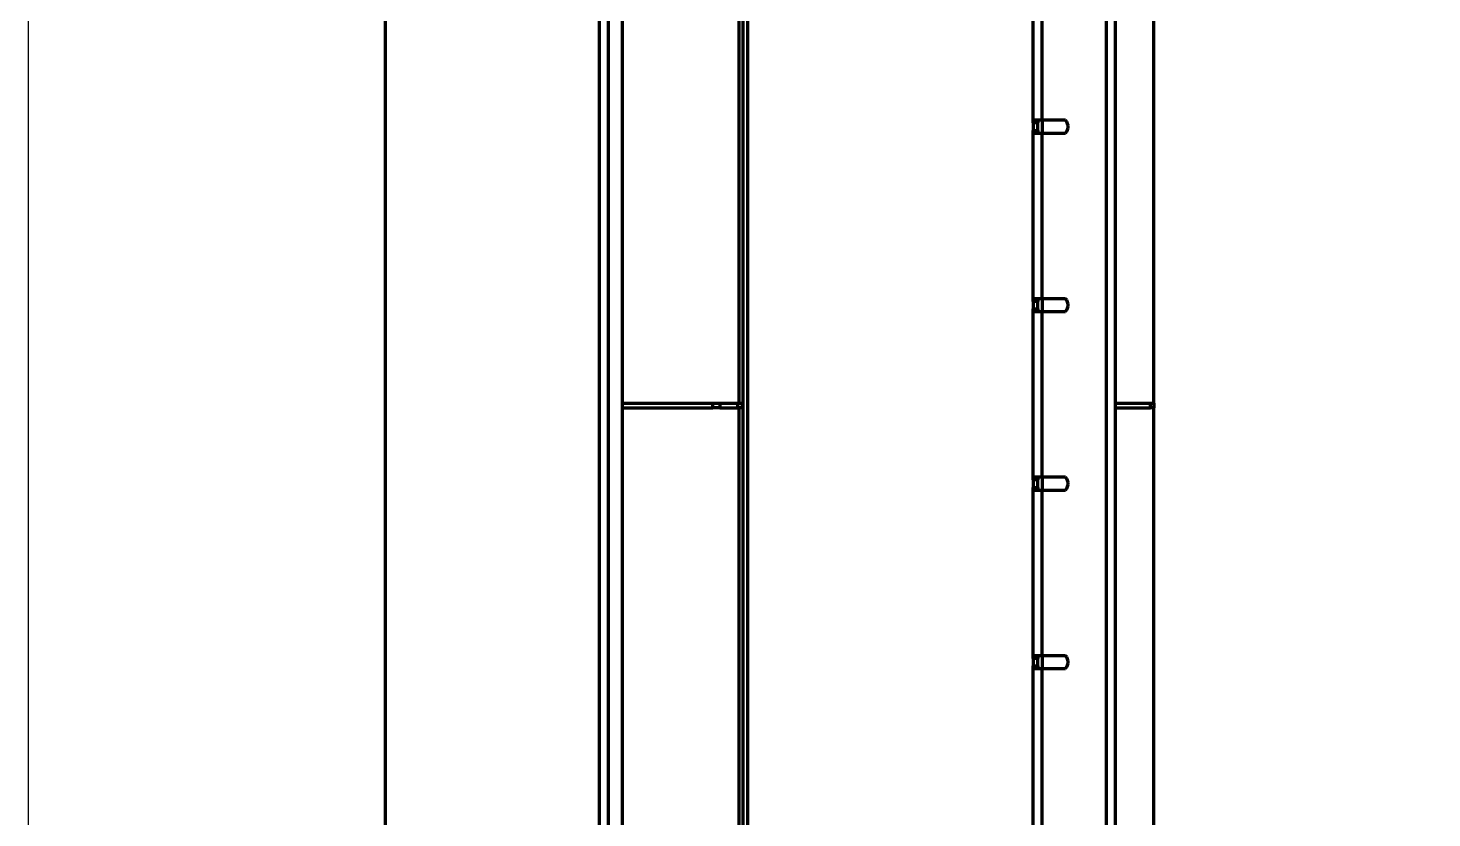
# Model space of a CAD drawing. Header units: millimetres. Extents: x 0 to 594, y 0 to 420.
# Drawn here: x 0 to 78.6, y 259.3 to 303.5 of the extents above; entities that cross this region are included whole.
import ezdxf

# ---------------------------------------------------------------- set-up
doc = ezdxf.new("R2010")
doc.units = ezdxf.units.MM

msp = doc.modelspace()

# ---------------------------------------------------------------- linework, layer by layer
at = {"color": 1, "lineweight": 70}
for p, q in [((32, 231), (32, 405)), ((32.5, 231), (32.5, 405)), ((33.3, 231), (33.3, 405)), ((40.05, 231), (40.05, 405)), ((40.3, 405), (40.3, 231)), ((60.4, 231), (60.4, 405)), ((60.9, 231), (60.9, 405)), ((39.8, 312.25), (39.8, 282.5)), ((63.05, 282.5), (63.05, 312.25)), ((32, 298.36), (32, 307.64)), ((56.3, 298.36), (56.3, 307.64)), ((56.8, 298.36), (56.8, 307.64)), ((56.3, 298.359), (56.3, 298.36)), ((56.303, 298.36), (56.3, 298.36)), ((56.3, 298.356), (56.3, 298.359)), ((56.3, 298.352), (56.3, 298.356)), ((56.3, 298.345), (56.3, 298.352)), ((56.3, 298.337), (56.3, 298.345)), ((56.3, 298.327), (56.3, 298.337)), ((56.3, 298.316), (56.3, 298.327)), ((56.3, 298.304), (56.3, 298.316)), ((56.3, 298.29), (56.3, 298.304)), ((56.3, 298.275), (56.3, 298.29)), ((56.3, 298.26), (56.3, 298.275)), ((56.3, 298.243), (56.3, 298.26)), ((56.3, 298.227), (56.3, 298.243)), ((56.3, 298.21), (56.3, 298.227)), ((56.3, 298.21), (56.3, 297.79)), ((56.55, 298.21), (56.3, 298.21)), ((56.313, 298.36), (56.303, 298.36)), ((56.328, 298.36), (56.313, 298.36)), ((56.35, 298.36), (56.328, 298.36)), ((56.377, 298.36), (56.35, 298.36)), ((56.409, 298.36), (56.377, 298.36)), ((56.446, 298.36), (56.409, 298.36)), ((56.488, 298.36), (56.446, 298.36)), ((56.534, 298.36), (56.488, 298.36)), ((56.583, 298.36), (56.534, 298.36)), ((56.55, 298.36), (56.55, 298.359)), ((56.55, 298.359), (56.55, 298.356)), ((56.55, 298.356), (56.55, 298.352)), ((56.55, 298.352), (56.55, 298.345)), ((56.55, 298.345), (56.55, 298.337)), ((56.55, 298.337), (56.55, 298.327)), ((56.55, 298.327), (56.55, 298.316)), ((56.55, 298.316), (56.55, 298.304)), ((56.55, 298.304), (56.55, 298.29)), ((56.55, 298.29), (56.55, 298.275)), ((56.55, 298.275), (56.55, 298.26)), ((56.55, 298.26), (56.55, 298.243)), ((56.55, 298.243), (56.55, 298.227)), ((56.55, 298.227), (56.55, 298.21)), ((56.55, 297.79), (56.55, 298.21)), ((56.635, 298.36), (56.583, 298.36)), ((56.689, 298.36), (56.635, 298.36)), ((56.744, 298.36), (56.689, 298.36)), ((56.8, 298.36), (56.744, 298.36)), ((58.1, 298.36), (56.8, 298.36)), ((56.8, 298.36), (56.8, 297.64)), ((58.171, 298.271), (58.1, 298.36)), ((58.22, 298.168), (58.171, 298.271)), ((58.246, 298.057), (58.22, 298.168)), ((58.246, 297.943), (58.246, 298.057)), ((32, 288.36), (32, 297.64)), ((56.3, 297.773), (56.3, 297.79)), ((56.3, 297.79), (56.55, 297.79)), ((56.3, 297.757), (56.3, 297.773)), ((56.3, 297.74), (56.3, 297.757)), ((56.3, 297.725), (56.3, 297.74)), ((56.3, 297.71), (56.3, 297.725)), ((56.3, 297.696), (56.3, 297.71)), ((56.3, 297.684), (56.3, 297.696)), ((56.3, 297.673), (56.3, 297.684)), ((56.3, 297.663), (56.3, 297.673)), ((56.3, 297.655), (56.3, 297.663)), ((56.3, 297.648), (56.3, 297.655)), ((56.3, 297.644), (56.3, 297.648)), ((56.3, 297.641), (56.3, 297.644)), ((56.3, 297.64), (56.3, 297.641)), ((56.3, 297.64), (56.303, 297.64)), ((56.3, 288.36), (56.3, 297.64)), ((56.303, 297.64), (56.313, 297.64)), ((56.313, 297.64), (56.328, 297.64)), ((56.328, 297.64), (56.35, 297.64)), ((56.35, 297.64), (56.377, 297.64)), ((56.377, 297.64), (56.409, 297.64)), ((56.409, 297.64), (56.446, 297.64)), ((56.446, 297.64), (56.488, 297.64)), ((56.488, 297.64), (56.534, 297.64)), ((56.534, 297.64), (56.583, 297.64)), ((56.55, 297.79), (56.55, 297.773)), ((56.55, 297.773), (56.55, 297.757)), ((56.55, 297.757), (56.55, 297.74)), ((56.55, 297.74), (56.55, 297.725)), ((56.55, 297.725), (56.55, 297.71)), ((56.55, 297.71), (56.55, 297.696)), ((56.55, 297.696), (56.55, 297.684)), ((56.55, 297.684), (56.55, 297.673)), ((56.55, 297.673), (56.55, 297.663)), ((56.55, 297.663), (56.55, 297.655)), ((56.55, 297.655), (56.55, 297.648)), ((56.55, 297.648), (56.55, 297.644)), ((56.55, 297.644), (56.55, 297.641)), ((56.55, 297.641), (56.55, 297.64)), ((56.583, 297.64), (56.635, 297.64)), ((56.635, 297.64), (56.689, 297.64)), ((56.689, 297.64), (56.744, 297.64)), ((56.744, 297.64), (56.8, 297.64)), ((56.8, 297.64), (58.1, 297.64)), ((56.8, 288.36), (56.8, 297.64)), ((58.1, 297.64), (58.171, 297.729)), ((58.171, 297.729), (58.22, 297.832)), ((58.22, 297.832), (58.246, 297.943)), ((56.3, 288.359), (56.3, 288.36)), ((56.303, 288.36), (56.3, 288.36)), ((56.3, 288.356), (56.3, 288.359)), ((56.3, 288.352), (56.3, 288.356)), ((56.3, 288.345), (56.3, 288.352)), ((56.3, 288.337), (56.3, 288.345)), ((56.3, 288.327), (56.3, 288.337)), ((56.3, 288.316), (56.3, 288.327)), ((56.3, 288.304), (56.3, 288.316)), ((56.3, 288.29), (56.3, 288.304)), ((56.3, 288.275), (56.3, 288.29)), ((56.3, 288.26), (56.3, 288.275)), ((56.3, 288.243), (56.3, 288.26)), ((56.3, 288.227), (56.3, 288.243)), ((56.3, 288.21), (56.3, 288.227)), ((56.3, 288.21), (56.3, 287.79)), ((56.55, 288.21), (56.3, 288.21)), ((56.3, 287.773), (56.3, 287.79)), ((56.3, 287.79), (56.55, 287.79)), ((56.3, 287.757), (56.3, 287.773)), ((56.313, 288.36), (56.303, 288.36)), ((56.328, 288.36), (56.313, 288.36)), ((56.35, 288.36), (56.328, 288.36)), ((56.377, 288.36), (56.35, 288.36)), ((56.409, 288.36), (56.377, 288.36)), ((56.446, 288.36), (56.409, 288.36)), ((56.488, 288.36), (56.446, 288.36)), ((56.534, 288.36), (56.488, 288.36)), ((56.583, 288.36), (56.534, 288.36)), ((56.55, 288.36), (56.55, 288.359)), ((56.55, 288.359), (56.55, 288.356)), ((56.55, 288.356), (56.55, 288.352)), ((56.55, 288.352), (56.55, 288.345)), ((56.55, 288.345), (56.55, 288.337)), ((56.55, 288.337), (56.55, 288.327)), ((56.55, 288.327), (56.55, 288.316)), ((56.55, 288.316), (56.55, 288.304)), ((56.55, 288.304), (56.55, 288.29)), ((56.55, 288.29), (56.55, 288.275)), ((56.55, 288.275), (56.55, 288.26)), ((56.55, 288.26), (56.55, 288.243)), ((56.55, 288.243), (56.55, 288.227)), ((56.55, 288.227), (56.55, 288.21)), ((56.55, 287.79), (56.55, 288.21)), ((56.55, 287.79), (56.55, 287.773)), ((56.55, 287.773), (56.55, 287.757)), ((56.635, 288.36), (56.583, 288.36)), ((56.689, 288.36), (56.635, 288.36)), ((56.744, 288.36), (56.689, 288.36)), ((56.8, 288.36), (56.744, 288.36)), ((58.1, 288.36), (56.8, 288.36)), ((56.8, 288.36), (56.8, 287.64)), ((58.171, 288.271), (58.1, 288.36)), ((58.22, 288.168), (58.171, 288.271)), ((58.171, 287.729), (58.22, 287.832)), ((58.246, 288.057), (58.22, 288.168)), ((58.22, 287.832), (58.246, 287.943)), ((58.246, 287.943), (58.246, 288.057)), ((32, 278.36), (32, 287.64)), ((56.3, 287.74), (56.3, 287.757)), ((56.3, 287.725), (56.3, 287.74)), ((56.3, 287.71), (56.3, 287.725)), ((56.3, 287.696), (56.3, 287.71)), ((56.3, 287.684), (56.3, 287.696)), ((56.3, 287.673), (56.3, 287.684)), ((56.3, 287.663), (56.3, 287.673)), ((56.3, 287.655), (56.3, 287.663)), ((56.3, 287.648), (56.3, 287.655)), ((56.3, 287.644), (56.3, 287.648)), ((56.3, 287.641), (56.3, 287.644)), ((56.3, 287.64), (56.3, 287.641)), ((56.3, 287.64), (56.303, 287.64)), ((56.3, 278.36), (56.3, 287.64)), ((56.303, 287.64), (56.313, 287.64)), ((56.313, 287.64), (56.328, 287.64)), ((56.328, 287.64), (56.35, 287.64)), ((56.35, 287.64), (56.377, 287.64)), ((56.377, 287.64), (56.409, 287.64)), ((56.409, 287.64), (56.446, 287.64)), ((56.446, 287.64), (56.488, 287.64)), ((56.488, 287.64), (56.534, 287.64)), ((56.534, 287.64), (56.583, 287.64)), ((56.55, 287.757), (56.55, 287.74)), ((56.55, 287.74), (56.55, 287.725)), ((56.55, 287.725), (56.55, 287.71)), ((56.55, 287.71), (56.55, 287.696)), ((56.55, 287.696), (56.55, 287.684)), ((56.55, 287.684), (56.55, 287.673)), ((56.55, 287.673), (56.55, 287.663)), ((56.55, 287.663), (56.55, 287.655)), ((56.55, 287.655), (56.55, 287.648)), ((56.55, 287.648), (56.55, 287.644)), ((56.55, 287.644), (56.55, 287.641)), ((56.55, 287.641), (56.55, 287.64)), ((56.583, 287.64), (56.635, 287.64)), ((56.635, 287.64), (56.689, 287.64)), ((56.689, 287.64), (56.744, 287.64)), ((56.744, 287.64), (56.8, 287.64)), ((56.8, 287.64), (58.1, 287.64)), ((56.8, 278.36), (56.8, 287.64)), ((58.1, 287.64), (58.171, 287.729)), ((33.3, 282.5), (33.71, 282.5)), ((33.71, 282.5), (34.119, 282.5)), ((34.119, 282.5), (34.525, 282.5)), ((34.525, 282.5), (34.926, 282.5)), ((34.926, 282.5), (35.322, 282.5)), ((35.322, 282.5), (35.709, 282.5)), ((35.709, 282.5), (36.087, 282.5)), ((36.087, 282.5), (36.455, 282.5)), ((36.455, 282.5), (36.81, 282.5)), ((36.81, 282.5), (37.152, 282.5)), ((37.152, 282.5), (37.478, 282.5)), ((37.478, 282.5), (37.789, 282.5)), ((37.789, 282.5), (38.081, 282.5)), ((38.081, 282.5), (38.355, 282.5)), ((38.355, 282.5), (38.376, 282.5)), ((38.355, 282.25), (38.355, 282.5)), ((38.376, 282.5), (38.398, 282.5)), ((38.398, 282.5), (38.422, 282.5)), ((38.422, 282.5), (38.447, 282.5)), ((38.447, 282.5), (38.472, 282.5)), ((38.472, 282.5), (38.499, 282.5)), ((38.499, 282.5), (38.527, 282.5)), ((38.527, 282.5), (38.556, 282.5)), ((38.556, 282.5), (38.585, 282.5)), ((38.585, 282.5), (38.615, 282.5)), ((38.615, 282.5), (38.645, 282.5)), ((38.645, 282.5), (38.676, 282.5)), ((38.676, 282.5), (38.707, 282.5)), ((38.707, 282.5), (38.738, 282.5)), ((38.738, 282.5), (39.75, 282.5)), ((38.738, 282.5), (38.738, 282.25)), ((39.75, 282.5), (39.778, 282.5)), ((39.75, 282.25), (39.75, 282.5)), ((39.778, 282.5), (39.806, 282.5)), ((39.806, 282.5), (39.833, 282.5)), ((39.833, 282.5), (39.858, 282.5)), ((39.858, 282.5), (39.883, 282.5)), ((39.883, 282.5), (39.906, 282.5)), ((39.906, 282.5), (39.927, 282.5)), ((39.927, 282.5), (39.945, 282.5)), ((39.945, 282.5), (39.962, 282.5)), ((39.962, 282.5), (39.975, 282.5)), ((39.975, 282.5), (39.986, 282.5)), ((39.986, 282.5), (39.994, 282.5)), ((39.994, 282.5), (39.998, 282.5)), ((39.998, 282.5), (40, 282.5)), ((40, 282.5), (40, 282.25)), ((60.9, 282.5), (60.986, 282.5)), ((60.986, 282.5), (61.08, 282.5)), ((61.08, 282.5), (61.184, 282.5)), ((61.184, 282.5), (61.297, 282.5)), ((61.297, 282.5), (61.419, 282.5)), ((61.419, 282.5), (61.549, 282.5)), ((61.549, 282.5), (61.687, 282.5)), ((61.687, 282.5), (61.834, 282.5)), ((61.834, 282.5), (61.989, 282.5)), ((61.989, 282.5), (62.151, 282.5)), ((62.151, 282.5), (62.321, 282.5)), ((62.321, 282.5), (62.498, 282.5)), ((62.498, 282.5), (62.682, 282.5)), ((62.682, 282.5), (62.872, 282.5)), ((62.872, 282.5), (62.895, 282.5)), ((62.872, 282.25), (62.872, 282.5)), ((62.895, 282.5), (62.917, 282.5)), ((62.917, 282.5), (62.937, 282.5)), ((62.937, 282.5), (62.956, 282.5)), ((62.956, 282.5), (62.974, 282.5)), ((62.974, 282.5), (62.989, 282.5)), ((62.989, 282.5), (63.003, 282.5)), ((63.003, 282.5), (63.016, 282.5)), ((63.016, 282.5), (63.026, 282.5)), ((63.026, 282.5), (63.035, 282.5)), ((63.035, 282.5), (63.041, 282.5)), ((63.041, 282.5), (63.046, 282.5)), ((63.046, 282.5), (63.049, 282.5)), ((63.049, 282.5), (63.05, 282.5)), ((63.05, 282.5), (63.05, 282.25)), ((33.3, 282.25), (33.71, 282.25)), ((33.71, 282.25), (34.119, 282.25)), ((34.119, 282.25), (34.525, 282.25)), ((34.525, 282.25), (34.926, 282.25)), ((34.926, 282.25), (35.322, 282.25)), ((35.322, 282.25), (35.709, 282.25)), ((35.709, 282.25), (36.087, 282.25)), ((36.087, 282.25), (36.455, 282.25)), ((36.455, 282.25), (36.81, 282.25)), ((36.81, 282.25), (37.152, 282.25)), ((37.152, 282.25), (37.478, 282.25)), ((37.478, 282.25), (37.789, 282.25)), ((37.789, 282.25), (38.081, 282.25)), ((38.081, 282.25), (38.355, 282.25)), ((38.376, 282.25), (38.355, 282.25)), ((38.398, 282.25), (38.376, 282.25)), ((38.422, 282.25), (38.398, 282.25)), ((38.447, 282.25), (38.422, 282.25)), ((38.472, 282.25), (38.447, 282.25)), ((38.499, 282.25), (38.472, 282.25)), ((38.527, 282.25), (38.499, 282.25)), ((38.556, 282.25), (38.527, 282.25)), ((38.585, 282.25), (38.556, 282.25)), ((38.615, 282.25), (38.585, 282.25)), ((38.645, 282.25), (38.615, 282.25)), ((38.676, 282.25), (38.645, 282.25)), ((38.707, 282.25), (38.676, 282.25)), ((38.738, 282.25), (38.707, 282.25)), ((38.738, 282.25), (39.75, 282.25)), ((39.778, 282.25), (39.75, 282.25)), ((39.806, 282.25), (39.778, 282.25)), ((39.8, 282.25), (39.8, 252.5)), ((39.833, 282.25), (39.806, 282.25)), ((39.858, 282.25), (39.833, 282.25)), ((39.883, 282.25), (39.858, 282.25)), ((39.906, 282.25), (39.883, 282.25)), ((39.927, 282.25), (39.906, 282.25)), ((39.945, 282.25), (39.927, 282.25)), ((39.962, 282.25), (39.945, 282.25)), ((39.975, 282.25), (39.962, 282.25)), ((39.986, 282.25), (39.975, 282.25)), ((39.994, 282.25), (39.986, 282.25)), ((39.998, 282.25), (39.994, 282.25)), ((40, 282.25), (39.998, 282.25)), ((60.9, 282.25), (60.986, 282.25)), ((60.986, 282.25), (61.08, 282.25)), ((61.08, 282.25), (61.184, 282.25)), ((61.184, 282.25), (61.297, 282.25)), ((61.297, 282.25), (61.419, 282.25)), ((61.419, 282.25), (61.549, 282.25)), ((61.549, 282.25), (61.687, 282.25)), ((61.687, 282.25), (61.834, 282.25)), ((61.834, 282.25), (61.989, 282.25)), ((61.989, 282.25), (62.151, 282.25)), ((62.151, 282.25), (62.321, 282.25)), ((62.321, 282.25), (62.498, 282.25)), ((62.498, 282.25), (62.682, 282.25)), ((62.682, 282.25), (62.872, 282.25)), ((62.895, 282.25), (62.872, 282.25)), ((62.917, 282.25), (62.895, 282.25)), ((62.937, 282.25), (62.917, 282.25)), ((62.956, 282.25), (62.937, 282.25)), ((62.974, 282.25), (62.956, 282.25)), ((62.989, 282.25), (62.974, 282.25)), ((63.003, 282.25), (62.989, 282.25)), ((63.016, 282.25), (63.003, 282.25)), ((63.026, 282.25), (63.016, 282.25)), ((63.035, 282.25), (63.026, 282.25)), ((63.041, 282.25), (63.035, 282.25)), ((63.046, 282.25), (63.041, 282.25)), ((63.049, 282.25), (63.046, 282.25)), ((63.05, 282.25), (63.049, 282.25)), ((63.05, 252.5), (63.05, 282.25)), ((56.3, 278.359), (56.3, 278.36)), ((56.303, 278.36), (56.3, 278.36)), ((56.3, 278.356), (56.3, 278.359)), ((56.3, 278.352), (56.3, 278.356)), ((56.3, 278.345), (56.3, 278.352)), ((56.3, 278.337), (56.3, 278.345)), ((56.3, 278.327), (56.3, 278.337)), ((56.313, 278.36), (56.303, 278.36)), ((56.328, 278.36), (56.313, 278.36)), ((56.35, 278.36), (56.328, 278.36)), ((56.377, 278.36), (56.35, 278.36)), ((56.409, 278.36), (56.377, 278.36)), ((56.446, 278.36), (56.409, 278.36)), ((56.488, 278.36), (56.446, 278.36)), ((56.534, 278.36), (56.488, 278.36)), ((56.583, 278.36), (56.534, 278.36)), ((56.55, 278.36), (56.55, 278.359)), ((56.55, 278.359), (56.55, 278.356)), ((56.55, 278.356), (56.55, 278.352)), ((56.55, 278.352), (56.55, 278.345)), ((56.55, 278.345), (56.55, 278.337)), ((56.55, 278.337), (56.55, 278.327)), ((56.635, 278.36), (56.583, 278.36)), ((56.689, 278.36), (56.635, 278.36)), ((56.744, 278.36), (56.689, 278.36)), ((56.8, 278.36), (56.744, 278.36)), ((58.1, 278.36), (56.8, 278.36)), ((56.8, 278.36), (56.8, 277.64)), ((58.171, 278.271), (58.1, 278.36)), ((32, 268.36), (32, 277.64)), ((56.3, 278.316), (56.3, 278.327)), ((56.3, 278.304), (56.3, 278.316)), ((56.3, 278.29), (56.3, 278.304)), ((56.3, 278.275), (56.3, 278.29)), ((56.3, 278.26), (56.3, 278.275)), ((56.3, 278.243), (56.3, 278.26)), ((56.3, 278.227), (56.3, 278.243)), ((56.3, 278.21), (56.3, 278.227)), ((56.3, 278.21), (56.3, 277.79)), ((56.55, 278.21), (56.3, 278.21)), ((56.3, 277.773), (56.3, 277.79)), ((56.3, 277.79), (56.55, 277.79)), ((56.3, 277.757), (56.3, 277.773)), ((56.3, 277.74), (56.3, 277.757)), ((56.3, 277.725), (56.3, 277.74)), ((56.3, 277.71), (56.3, 277.725)), ((56.3, 277.696), (56.3, 277.71)), ((56.3, 277.684), (56.3, 277.696)), ((56.3, 277.673), (56.3, 277.684)), ((56.3, 277.663), (56.3, 277.673)), ((56.3, 277.655), (56.3, 277.663)), ((56.3, 277.648), (56.3, 277.655)), ((56.3, 277.644), (56.3, 277.648)), ((56.3, 277.641), (56.3, 277.644)), ((56.3, 277.64), (56.3, 277.641)), ((56.3, 277.64), (56.303, 277.64)), ((56.3, 268.36), (56.3, 277.64)), ((56.303, 277.64), (56.313, 277.64)), ((56.313, 277.64), (56.328, 277.64)), ((56.328, 277.64), (56.35, 277.64)), ((56.35, 277.64), (56.377, 277.64)), ((56.377, 277.64), (56.409, 277.64)), ((56.409, 277.64), (56.446, 277.64)), ((56.446, 277.64), (56.488, 277.64)), ((56.488, 277.64), (56.534, 277.64)), ((56.534, 277.64), (56.583, 277.64)), ((56.55, 278.327), (56.55, 278.316)), ((56.55, 278.316), (56.55, 278.304)), ((56.55, 278.304), (56.55, 278.29)), ((56.55, 278.29), (56.55, 278.275)), ((56.55, 278.275), (56.55, 278.26)), ((56.55, 278.26), (56.55, 278.243)), ((56.55, 278.243), (56.55, 278.227)), ((56.55, 278.227), (56.55, 278.21)), ((56.55, 277.79), (56.55, 278.21)), ((56.55, 277.79), (56.55, 277.773)), ((56.55, 277.773), (56.55, 277.757)), ((56.55, 277.757), (56.55, 277.74)), ((56.55, 277.74), (56.55, 277.725)), ((56.55, 277.725), (56.55, 277.71)), ((56.55, 277.71), (56.55, 277.696)), ((56.55, 277.696), (56.55, 277.684)), ((56.55, 277.684), (56.55, 277.673)), ((56.55, 277.673), (56.55, 277.663)), ((56.55, 277.663), (56.55, 277.655)), ((56.55, 277.655), (56.55, 277.648)), ((56.55, 277.648), (56.55, 277.644)), ((56.55, 277.644), (56.55, 277.641)), ((56.55, 277.641), (56.55, 277.64)), ((56.583, 277.64), (56.635, 277.64)), ((56.635, 277.64), (56.689, 277.64)), ((56.689, 277.64), (56.744, 277.64)), ((56.744, 277.64), (56.8, 277.64)), ((56.8, 277.64), (58.1, 277.64)), ((56.8, 268.36), (56.8, 277.64)), ((58.1, 277.64), (58.171, 277.729)), ((58.22, 278.168), (58.171, 278.271)), ((58.171, 277.729), (58.22, 277.832)), ((58.246, 278.057), (58.22, 278.168)), ((58.22, 277.832), (58.246, 277.943)), ((58.246, 277.943), (58.246, 278.057)), ((56.3, 268.359), (56.3, 268.36)), ((56.303, 268.36), (56.3, 268.36)), ((56.3, 268.356), (56.3, 268.359)), ((56.3, 268.352), (56.3, 268.356)), ((56.3, 268.345), (56.3, 268.352)), ((56.3, 268.337), (56.3, 268.345)), ((56.3, 268.327), (56.3, 268.337)), ((56.3, 268.316), (56.3, 268.327)), ((56.3, 268.304), (56.3, 268.316)), ((56.3, 268.29), (56.3, 268.304)), ((56.3, 268.275), (56.3, 268.29)), ((56.3, 268.26), (56.3, 268.275)), ((56.3, 268.243), (56.3, 268.26)), ((56.3, 268.227), (56.3, 268.243)), ((56.3, 268.21), (56.3, 268.227)), ((56.3, 268.21), (56.3, 267.79)), ((56.55, 268.21), (56.3, 268.21)), ((56.313, 268.36), (56.303, 268.36)), ((56.328, 268.36), (56.313, 268.36)), ((56.35, 268.36), (56.328, 268.36)), ((56.377, 268.36), (56.35, 268.36)), ((56.409, 268.36), (56.377, 268.36)), ((56.446, 268.36), (56.409, 268.36)), ((56.488, 268.36), (56.446, 268.36)), ((56.534, 268.36), (56.488, 268.36)), ((56.583, 268.36), (56.534, 268.36)), ((56.55, 268.36), (56.55, 268.359)), ((56.55, 268.359), (56.55, 268.356)), ((56.55, 268.356), (56.55, 268.352)), ((56.55, 268.352), (56.55, 268.345)), ((56.55, 268.345), (56.55, 268.337)), ((56.55, 268.337), (56.55, 268.327)), ((56.55, 268.327), (56.55, 268.316)), ((56.55, 268.316), (56.55, 268.304)), ((56.55, 268.304), (56.55, 268.29)), ((56.55, 268.29), (56.55, 268.275)), ((56.55, 268.275), (56.55, 268.26)), ((56.55, 268.26), (56.55, 268.243)), ((56.55, 268.243), (56.55, 268.227)), ((56.55, 268.227), (56.55, 268.21)), ((56.55, 267.79), (56.55, 268.21)), ((56.635, 268.36), (56.583, 268.36)), ((56.689, 268.36), (56.635, 268.36)), ((56.744, 268.36), (56.689, 268.36)), ((56.8, 268.36), (56.744, 268.36)), ((58.1, 268.36), (56.8, 268.36)), ((56.8, 268.36), (56.8, 267.64)), ((58.171, 268.271), (58.1, 268.36)), ((58.22, 268.168), (58.171, 268.271)), ((58.246, 268.057), (58.22, 268.168)), ((32, 258.36), (32, 267.64)), ((56.3, 267.773), (56.3, 267.79)), ((56.3, 267.79), (56.55, 267.79)), ((56.3, 267.757), (56.3, 267.773)), ((56.3, 267.74), (56.3, 267.757)), ((56.3, 267.725), (56.3, 267.74)), ((56.3, 267.71), (56.3, 267.725)), ((56.3, 267.696), (56.3, 267.71)), ((56.3, 267.684), (56.3, 267.696)), ((56.3, 267.673), (56.3, 267.684)), ((56.3, 267.663), (56.3, 267.673)), ((56.3, 267.655), (56.3, 267.663)), ((56.3, 267.648), (56.3, 267.655)), ((56.3, 267.644), (56.3, 267.648)), ((56.3, 267.641), (56.3, 267.644)), ((56.3, 267.64), (56.3, 267.641)), ((56.3, 267.64), (56.303, 267.64)), ((56.3, 258.36), (56.3, 267.64)), ((56.303, 267.64), (56.313, 267.64)), ((56.313, 267.64), (56.328, 267.64)), ((56.328, 267.64), (56.35, 267.64)), ((56.35, 267.64), (56.377, 267.64)), ((56.377, 267.64), (56.409, 267.64)), ((56.409, 267.64), (56.446, 267.64)), ((56.446, 267.64), (56.488, 267.64)), ((56.488, 267.64), (56.534, 267.64)), ((56.534, 267.64), (56.583, 267.64)), ((56.55, 267.79), (56.55, 267.773)), ((56.55, 267.773), (56.55, 267.757)), ((56.55, 267.757), (56.55, 267.74)), ((56.55, 267.74), (56.55, 267.725)), ((56.55, 267.725), (56.55, 267.71)), ((56.55, 267.71), (56.55, 267.696)), ((56.55, 267.696), (56.55, 267.684)), ((56.55, 267.684), (56.55, 267.673)), ((56.55, 267.673), (56.55, 267.663)), ((56.55, 267.663), (56.55, 267.655)), ((56.55, 267.655), (56.55, 267.648)), ((56.55, 267.648), (56.55, 267.644)), ((56.55, 267.644), (56.55, 267.641)), ((56.55, 267.641), (56.55, 267.64)), ((56.583, 267.64), (56.635, 267.64)), ((56.635, 267.64), (56.689, 267.64)), ((56.689, 267.64), (56.744, 267.64)), ((56.744, 267.64), (56.8, 267.64)), ((56.8, 267.64), (58.1, 267.64)), ((56.8, 258.36), (56.8, 267.64)), ((58.1, 267.64), (58.171, 267.729)), ((58.171, 267.729), (58.22, 267.832)), ((58.22, 267.832), (58.246, 267.943)), ((58.246, 267.943), (58.246, 268.057))]:
    msp.add_line(p, q, dxfattribs=at)
at = {"color": 7, "lineweight": 25}
msp.add_lwpolyline([(0, 0), (594, 0), (594, 420), (0, 420)], close=True, dxfattribs=at)
at = {"color": 7, "lineweight": 70}
msp.add_lwpolyline([(20, 5), (589, 5), (589, 415), (20, 415)], close=True, dxfattribs=at)

doc.saveas('drawing.dxf')
